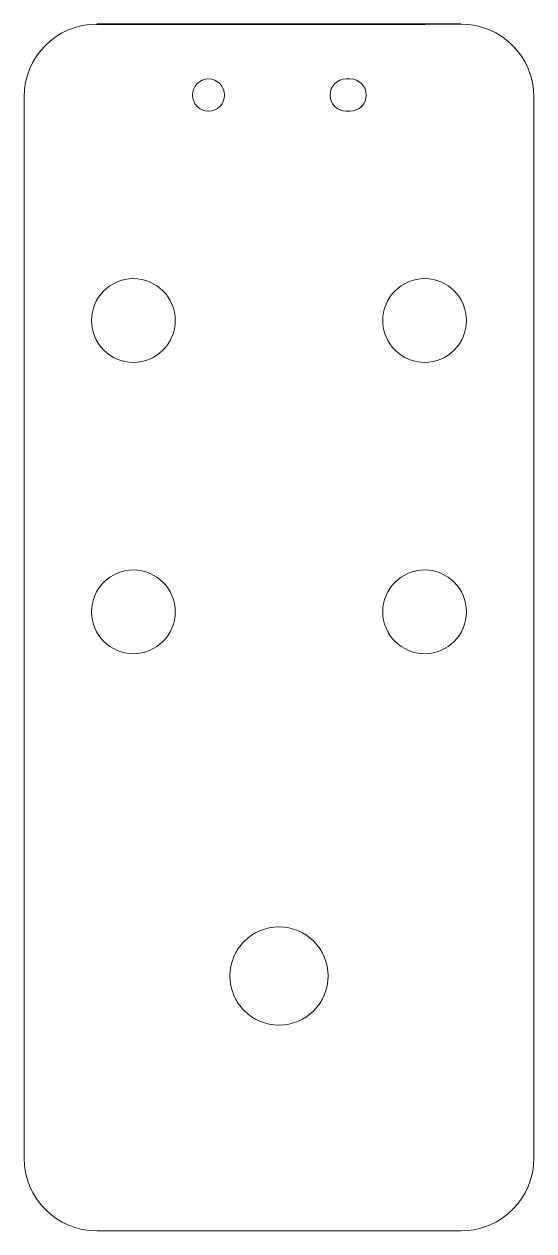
# Model space of a CAD drawing. Header units: millimetres. Extents: x -17.5 to 17.5, y -70 to 12.8.
import ezdxf

# ---------------------------------------------------------------- set-up
doc = ezdxf.new("R2010")
doc.units = ezdxf.units.MM

msp = doc.modelspace()

# ---------------------------------------------------------------- linework, layer by layer
at = {"color": 7, "linetype": 'Continuous'}
for p, q in [((12.5, 12.849), (-12.5, 12.849)), ((-12.5, 12.849), (0, 12.849)), ((0, 12.849), (10.043, 12.849)), ((10.043, 12.849), (0, 12.849))]:
    msp.add_line(p, q, dxfattribs=at)
at = {"color": 7, "linetype": 'Continuous', "lineweight": 15}
for p, q in [((-12.5, 12.849), (12.5, 12.849)), ((4.887, 9.087), (4.608, 9.087)), ((-17.5, -65), (-17.5, 7.849)), ((17.5, 7.849), (17.5, -65)), ((4.608, 6.877), (4.887, 6.877)), ((12.5, -70), (-12.5, -70))]:
    msp.add_line(p, q, dxfattribs=at)
for centre, radius in [((-4.841, 7.982), 1.105), ((-10, -7.5), 2.875), ((10, -7.5), 2.875), ((-10, -27.5), 2.875), ((10, -27.5), 2.875), ((0, -52.5), 3.375)]:
    msp.add_circle(centre, radius, dxfattribs=at)
for centre, radius, start, end in [((-12.5, 7.849), 5, 90, 180), ((12.5, 7.849), 5, 0, 90), ((4.608, 7.982), 1.105, 90, 270), ((4.887, 7.982), 1.105, 270, 90), ((-12.5, -65), 5, 180, 270), ((12.5, -65), 5, 270, 0)]:
    msp.add_arc(centre, radius, start, end, dxfattribs=at)

doc.saveas('drawing.dxf')
